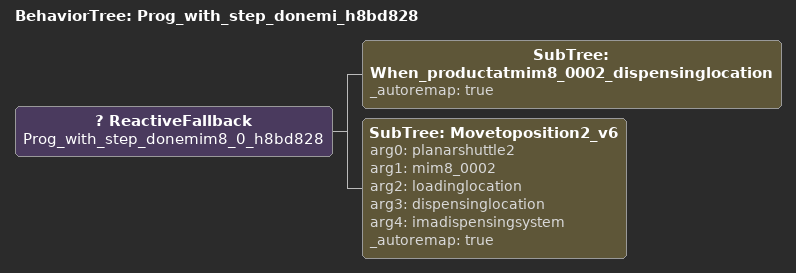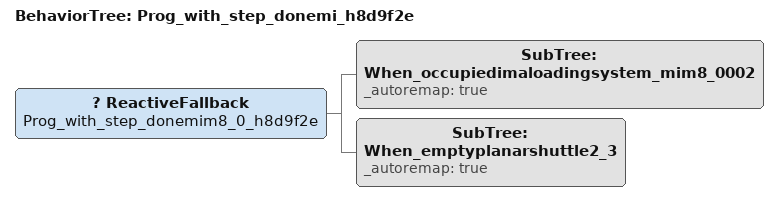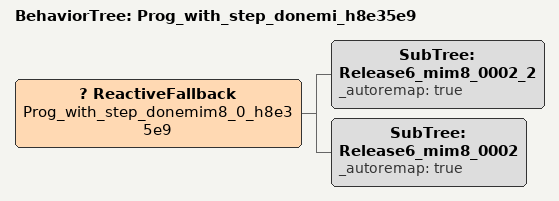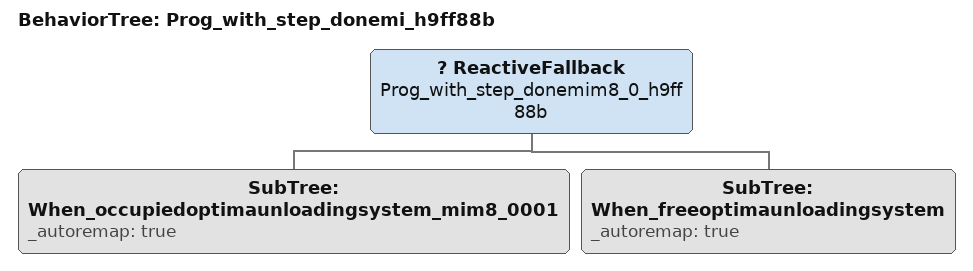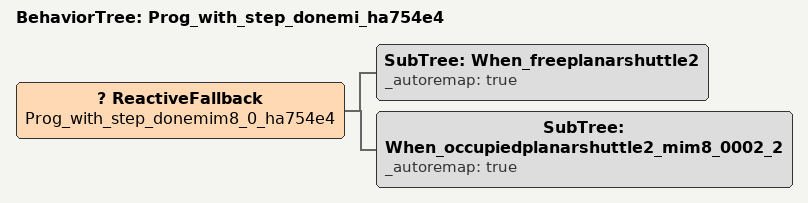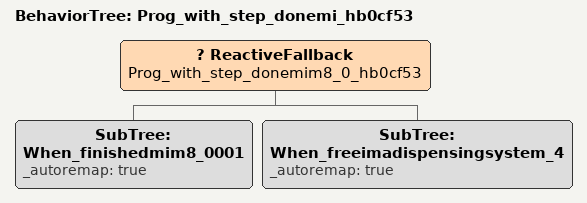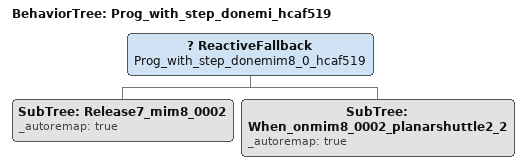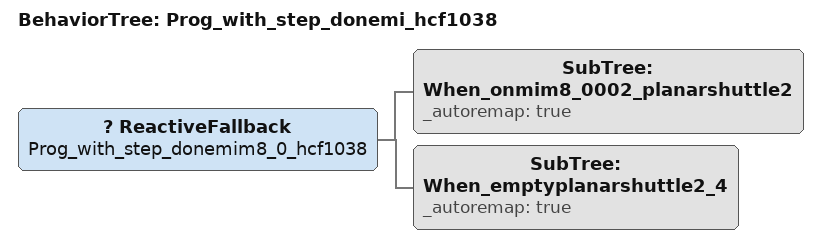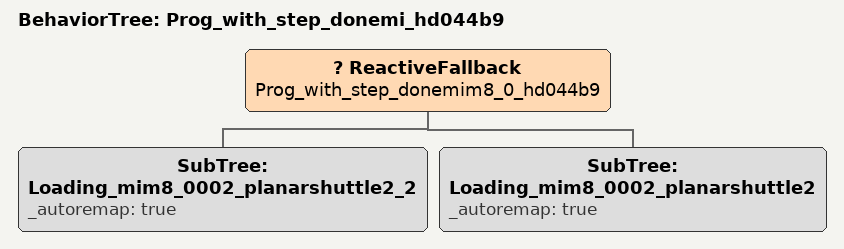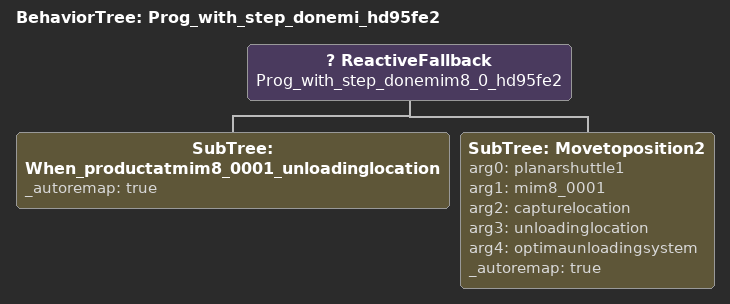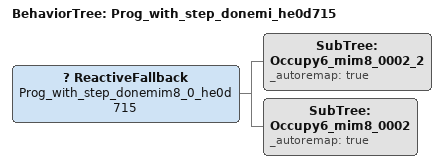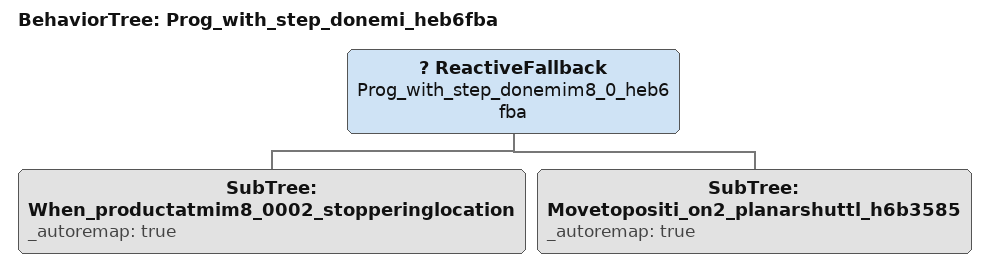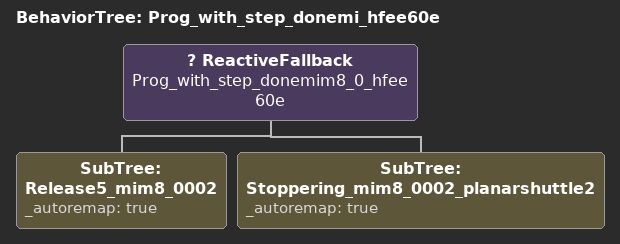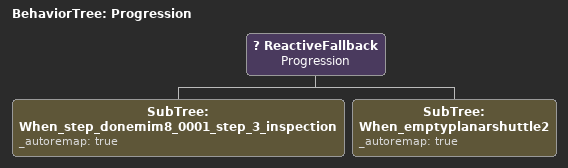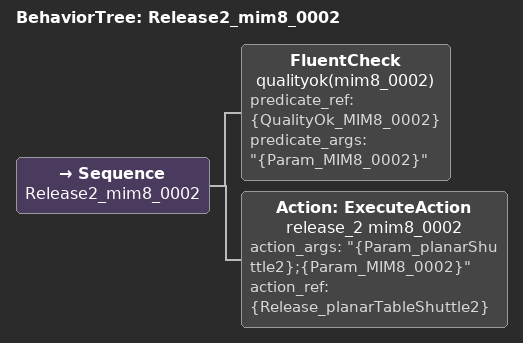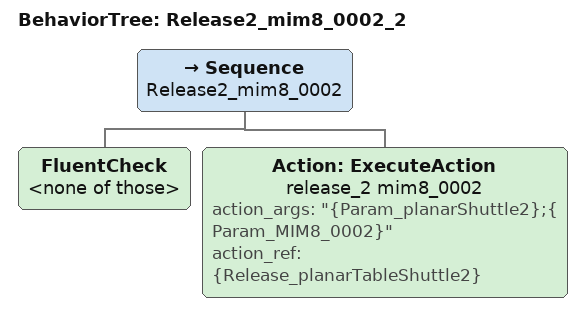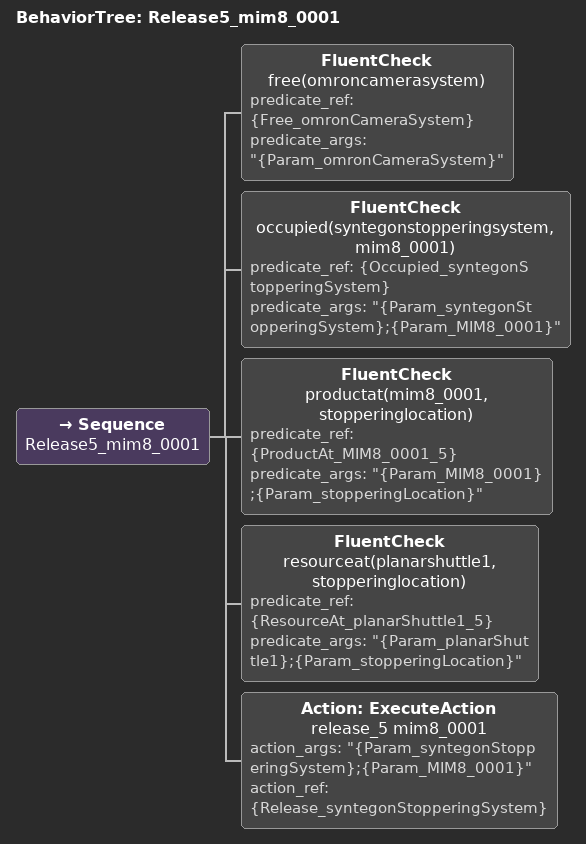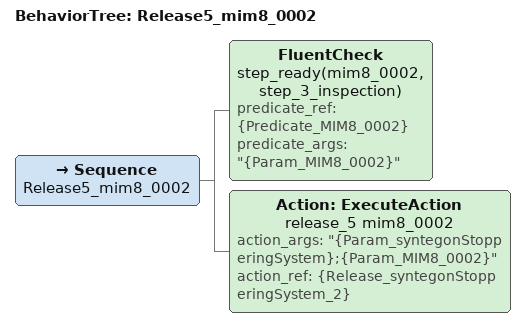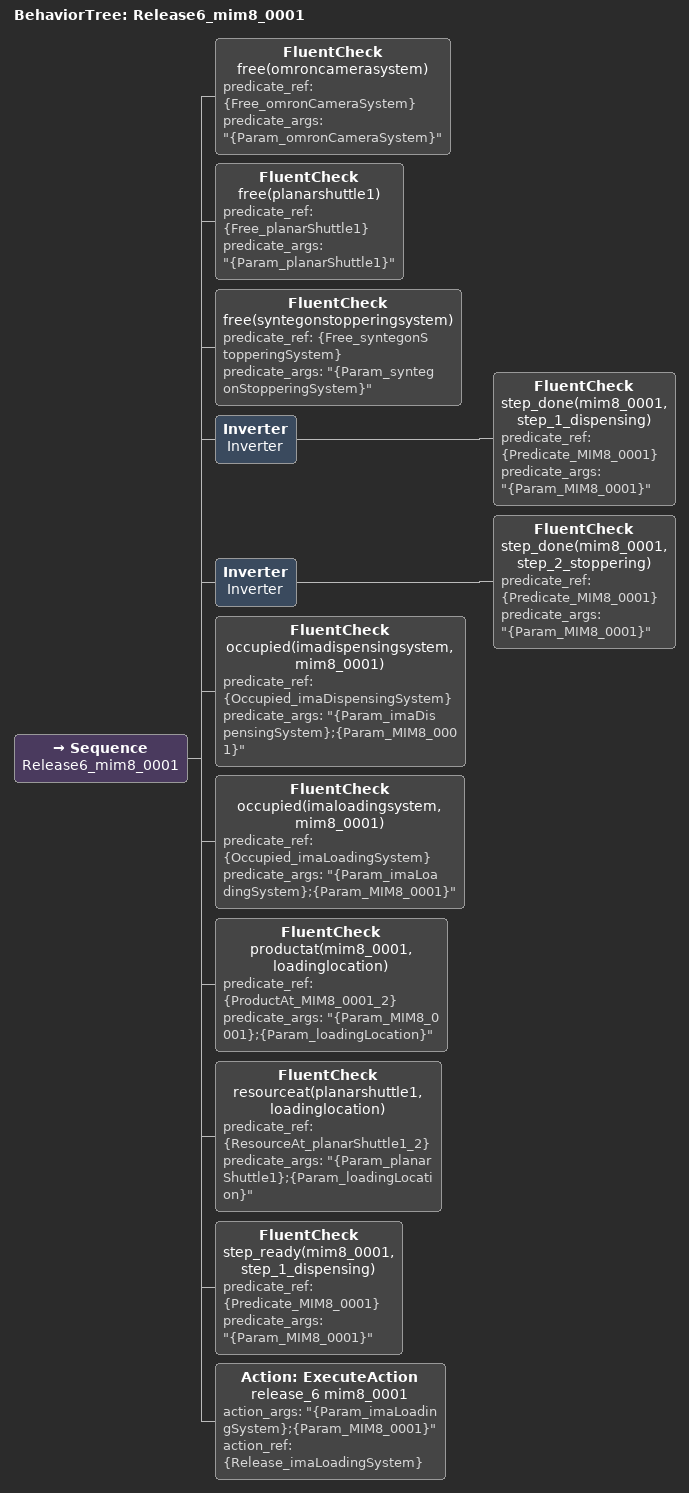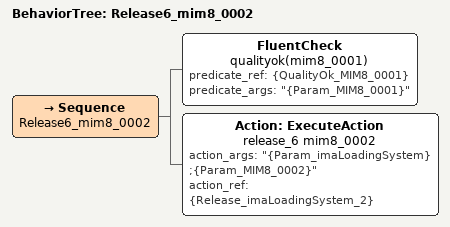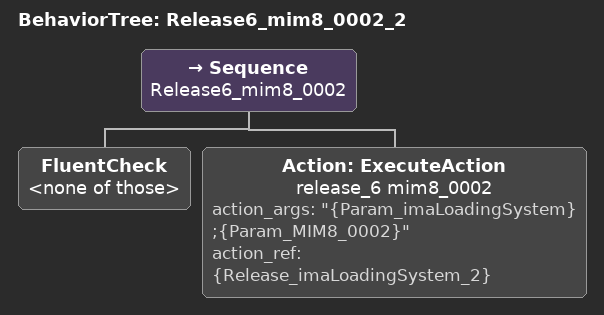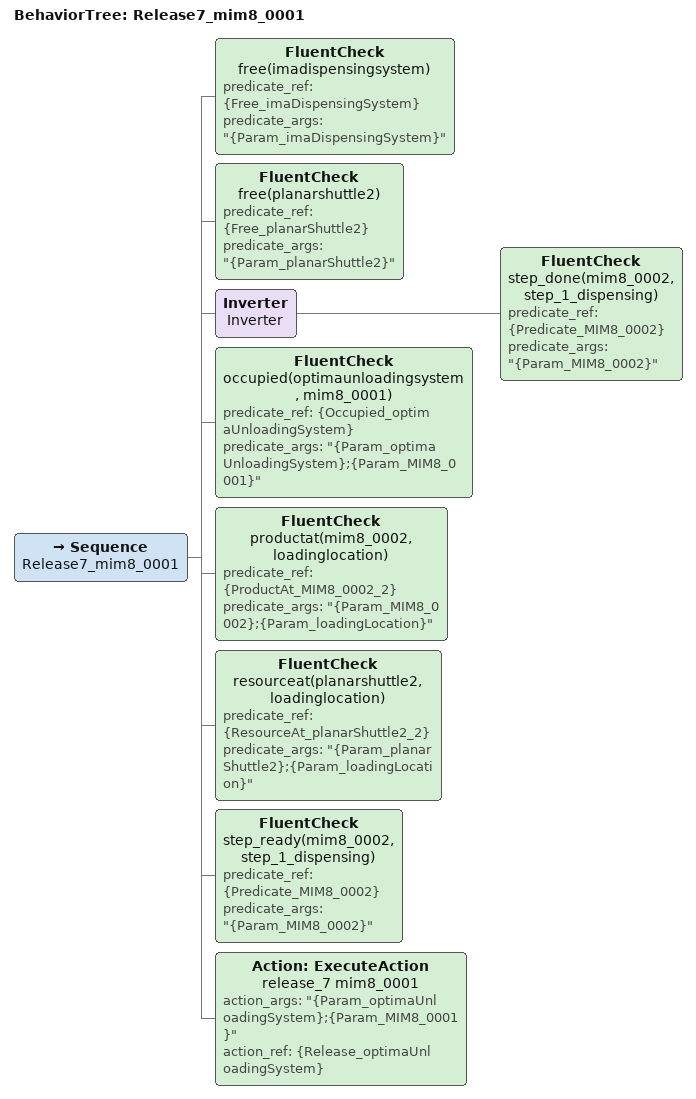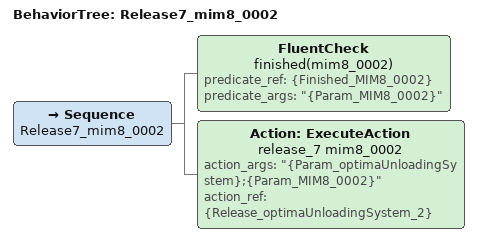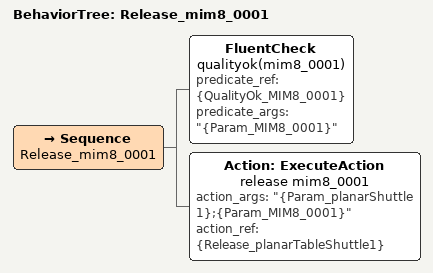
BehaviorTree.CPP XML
<BehaviorTree ID="Prog_with_step_donemi_h8bd828">
  <ReactiveFallback name="Prog_with_step_donemim8_0_h8bd828">
    <SubTree ID="When_productatmim8_0002_dispensinglocation" _autoremap="true"/>
    <SubTree ID="Movetoposition2_v6" arg0="planarshuttle2" arg1="mim8_0002" arg2="loadinglocation" arg3="dispensinglocation" arg4="imadispensingsystem" _autoremap="true"/>
  </ReactiveFallback>
</BehaviorTree>

<BehaviorTree ID="Prog_with_step_donemi_h8d9f2e">
  <ReactiveFallback name="Prog_with_step_donemim8_0_h8d9f2e">
    <SubTree ID="When_occupiedimaloadingsystem_mim8_0002" _autoremap="true"/>
    <SubTree ID="When_emptyplanarshuttle2_3" _autoremap="true"/>
  </ReactiveFallback>
</BehaviorTree>

<BehaviorTree ID="Prog_with_step_donemi_h8e35e9">
  <ReactiveFallback name="Prog_with_step_donemim8_0_h8e35e9">
    <SubTree ID="Release6_mim8_0002_2" _autoremap="true"/>
    <SubTree ID="Release6_mim8_0002" _autoremap="true"/>
  </ReactiveFallback>
</BehaviorTree>

<BehaviorTree ID="Prog_with_step_donemi_h9ff88b">
  <ReactiveFallback name="Prog_with_step_donemim8_0_h9ff88b">
    <SubTree ID="When_occupiedoptimaunloadingsystem_mim8_0001" _autoremap="true"/>
    <SubTree ID="When_freeoptimaunloadingsystem" _autoremap="true"/>
  </ReactiveFallback>
</BehaviorTree>

<BehaviorTree ID="Prog_with_step_donemi_ha754e4">
  <ReactiveFallback name="Prog_with_step_donemim8_0_ha754e4">
    <SubTree ID="When_freeplanarshuttle2" _autoremap="true"/>
    <SubTree ID="When_occupiedplanarshuttle2_mim8_0002_2" _autoremap="true"/>
  </ReactiveFallback>
</BehaviorTree>

<BehaviorTree ID="Prog_with_step_donemi_hb0cf53">
  <ReactiveFallback name="Prog_with_step_donemim8_0_hb0cf53">
    <SubTree ID="When_finishedmim8_0001" _autoremap="true"/>
    <SubTree ID="When_freeimadispensingsystem_4" _autoremap="true"/>
  </ReactiveFallback>
</BehaviorTree>

<BehaviorTree ID="Prog_with_step_donemi_hcaf519">
  <ReactiveFallback name="Prog_with_step_donemim8_0_hcaf519">
    <SubTree ID="Release7_mim8_0002" _autoremap="true"/>
    <SubTree ID="When_onmim8_0002_planarshuttle2_2" _autoremap="true"/>
  </ReactiveFallback>
</BehaviorTree>

<BehaviorTree ID="Prog_with_step_donemi_hcf1038">
  <ReactiveFallback name="Prog_with_step_donemim8_0_hcf1038">
    <SubTree ID="When_onmim8_0002_planarshuttle2" _autoremap="true"/>
    <SubTree ID="When_emptyplanarshuttle2_4" _autoremap="true"/>
  </ReactiveFallback>
</BehaviorTree>

<BehaviorTree ID="Prog_with_step_donemi_hd044b9">
  <ReactiveFallback name="Prog_with_step_donemim8_0_hd044b9">
    <SubTree ID="Loading_mim8_0002_planarshuttle2_2" _autoremap="true"/>
    <SubTree ID="Loading_mim8_0002_planarshuttle2" _autoremap="true"/>
  </ReactiveFallback>
</BehaviorTree>

<BehaviorTree ID="Prog_with_step_donemi_hd95fe2">
  <ReactiveFallback name="Prog_with_step_donemim8_0_hd95fe2">
    <SubTree ID="When_productatmim8_0001_unloadinglocation" _autoremap="true"/>
    <SubTree ID="Movetoposition2" arg0="planarshuttle1" arg1="mim8_0001" arg2="capturelocation" arg3="unloadinglocation" arg4="optimaunloadingsystem" _autoremap="true"/>
  </ReactiveFallback>
</BehaviorTree>

<BehaviorTree ID="Prog_with_step_donemi_he0d715">
  <ReactiveFallback name="Prog_with_step_donemim8_0_he0d715">
    <SubTree ID="Occupy6_mim8_0002_2" _autoremap="true"/>
    <SubTree ID="Occupy6_mim8_0002" _autoremap="true"/>
  </ReactiveFallback>
</BehaviorTree>

<BehaviorTree ID="Prog_with_step_donemi_heb6fba">
  <ReactiveFallback name="Prog_with_step_donemim8_0_heb6fba">
    <SubTree ID="When_productatmim8_0002_stopperinglocation" _autoremap="true"/>
    <SubTree ID="Movetopositi_on2_planarshuttl_h6b3585" _autoremap="true"/>
  </ReactiveFallback>
</BehaviorTree>

<BehaviorTree ID="Prog_with_step_donemi_hfee60e">
  <ReactiveFallback name="Prog_with_step_donemim8_0_hfee60e">
    <SubTree ID="Release5_mim8_0002" _autoremap="true"/>
    <SubTree ID="Stoppering_mim8_0002_planarshuttle2" _autoremap="true"/>
  </ReactiveFallback>
</BehaviorTree>

<BehaviorTree ID="Progression">
  <ReactiveFallback name="Progression">
    <SubTree ID="When_step_donemim8_0001_step_3_inspection" _autoremap="true"/>
    <SubTree ID="When_emptyplanarshuttle2" _autoremap="true"/>
  </ReactiveFallback>
</BehaviorTree>

<BehaviorTree ID="Release2_mim8_0002">
  <Sequence name="Release2_mim8_0002">
    <FluentCheck name="qualityok(mim8_0002)" predicate_ref="{QualityOk_MIM8_0002}" predicate_args="&quot;{Param_MIM8_0002}&quot;"/>
    <Action ID="ExecuteAction" name="release_2 mim8_0002" action_args="&quot;{Param_planarShuttle2};{Param_MIM8_0002}&quot;" action_ref="{Release_planarTableShuttle2}"/>
  </Sequence>
</BehaviorTree>

<BehaviorTree ID="Release2_mim8_0002_2">
  <Sequence name="Release2_mim8_0002">
    <FluentCheck name="&lt;none of those>"/>
    <Action ID="ExecuteAction" name="release_2 mim8_0002" action_args="&quot;{Param_planarShuttle2};{Param_MIM8_0002}&quot;" action_ref="{Release_planarTableShuttle2}"/>
  </Sequence>
</BehaviorTree>

<BehaviorTree ID="Release5_mim8_0001">
  <Sequence name="Release5_mim8_0001">
    <FluentCheck name="free(omroncamerasystem)" predicate_ref="{Free_omronCameraSystem}" predicate_args="&quot;{Param_omronCameraSystem}&quot;"/>
    <FluentCheck name="occupied(syntegonstopperingsystem, mim8_0001)" predicate_ref="{Occupied_syntegonStopperingSystem}" predicate_args="&quot;{Param_syntegonStopperingSystem};{Param_MIM8_0001}&quot;"/>
    <FluentCheck name="productat(mim8_0001, stopperinglocation)" predicate_ref="{ProductAt_MIM8_0001_5}" predicate_args="&quot;{Param_MIM8_0001};{Param_stopperingLocation}&quot;"/>
    <FluentCheck name="resourceat(planarshuttle1, stopperinglocation)" predicate_ref="{ResourceAt_planarShuttle1_5}" predicate_args="&quot;{Param_planarShuttle1};{Param_stopperingLocation}&quot;"/>
    <Action ID="ExecuteAction" name="release_5 mim8_0001" action_args="&quot;{Param_syntegonStopperingSystem};{Param_MIM8_0001}&quot;" action_ref="{Release_syntegonStopperingSystem}"/>
  </Sequence>
</BehaviorTree>

<BehaviorTree ID="Release5_mim8_0002">
  <Sequence name="Release5_mim8_0002">
    <FluentCheck name="step_ready(mim8_0002, step_3_inspection)" predicate_ref="{Predicate_MIM8_0002}" predicate_args="&quot;{Param_MIM8_0002}&quot;"/>
    <Action ID="ExecuteAction" name="release_5 mim8_0002" action_args="&quot;{Param_syntegonStopperingSystem};{Param_MIM8_0002}&quot;" action_ref="{Release_syntegonStopperingSystem_2}"/>
  </Sequence>
</BehaviorTree>

<BehaviorTree ID="Release6_mim8_0001">
  <Sequence name="Release6_mim8_0001">
    <FluentCheck name="free(omroncamerasystem)" predicate_ref="{Free_omronCameraSystem}" predicate_args="&quot;{Param_omronCameraSystem}&quot;"/>
    <FluentCheck name="free(planarshuttle1)" predicate_ref="{Free_planarShuttle1}" predicate_args="&quot;{Param_planarShuttle1}&quot;"/>
    <FluentCheck name="free(syntegonstopperingsystem)" predicate_ref="{Free_syntegonStopperingSystem}" predicate_args="&quot;{Param_syntegonStopperingSystem}&quot;"/>
    <Inverter name="Inverter">
      <FluentCheck name="step_done(mim8_0001, step_1_dispensing)" predicate_ref="{Predicate_MIM8_0001}" predicate_args="&quot;{Param_MIM8_0001}&quot;"/>
    </Inverter>
    <Inverter name="Inverter">
      <FluentCheck name="step_done(mim8_0001, step_2_stoppering)" predicate_ref="{Predicate_MIM8_0001}" predicate_args="&quot;{Param_MIM8_0001}&quot;"/>
    </Inverter>
    <FluentCheck name="occupied(imadispensingsystem, mim8_0001)" predicate_ref="{Occupied_imaDispensingSystem}" predicate_args="&quot;{Param_imaDispensingSystem};{Param_MIM8_0001}&quot;"/>
    <FluentCheck name="occupied(imaloadingsystem, mim8_0001)" predicate_ref="{Occupied_imaLoadingSystem}" predicate_args="&quot;{Param_imaLoadingSystem};{Param_MIM8_0001}&quot;"/>
    <FluentCheck name="productat(mim8_0001, loadinglocation)" predicate_ref="{ProductAt_MIM8_0001_2}" predicate_args="&quot;{Param_MIM8_0001};{Param_loadingLocation}&quot;"/>
    <FluentCheck name="resourceat(planarshuttle1, loadinglocation)" predicate_ref="{ResourceAt_planarShuttle1_2}" predicate_args="&quot;{Param_planarShuttle1};{Param_loadingLocation}&quot;"/>
    <FluentCheck name="step_ready(mim8_0001, step_1_dispensing)" predicate_ref="{Predicate_MIM8_0001}" predicate_args="&quot;{Param_MIM8_0001}&quot;"/>
    <Action ID="ExecuteAction" name="release_6 mim8_0001" action_args="&quot;{Param_imaLoadingSystem};{Param_MIM8_0001}&quot;" action_ref="{Release_imaLoadingSystem}"/>
  </Sequence>
</BehaviorTree>

<BehaviorTree ID="Release6_mim8_0002">
  <Sequence name="Release6_mim8_0002">
    <FluentCheck name="qualityok(mim8_0001)" predicate_ref="{QualityOk_MIM8_0001}" predicate_args="&quot;{Param_MIM8_0001}&quot;"/>
    <Action ID="ExecuteAction" name="release_6 mim8_0002" action_args="&quot;{Param_imaLoadingSystem};{Param_MIM8_0002}&quot;" action_ref="{Release_imaLoadingSystem_2}"/>
  </Sequence>
</BehaviorTree>

<BehaviorTree ID="Release6_mim8_0002_2">
  <Sequence name="Release6_mim8_0002">
    <FluentCheck name="&lt;none of those>"/>
    <Action ID="ExecuteAction" name="release_6 mim8_0002" action_args="&quot;{Param_imaLoadingSystem};{Param_MIM8_0002}&quot;" action_ref="{Release_imaLoadingSystem_2}"/>
  </Sequence>
</BehaviorTree>

<BehaviorTree ID="Release7_mim8_0001">
  <Sequence name="Release7_mim8_0001">
    <FluentCheck name="free(imadispensingsystem)" predicate_ref="{Free_imaDispensingSystem}" predicate_args="&quot;{Param_imaDispensingSystem}&quot;"/>
    <FluentCheck name="free(planarshuttle2)" predicate_ref="{Free_planarShuttle2}" predicate_args="&quot;{Param_planarShuttle2}&quot;"/>
    <Inverter name="Inverter">
      <FluentCheck name="step_done(mim8_0002, step_1_dispensing)" predicate_ref="{Predicate_MIM8_0002}" predicate_args="&quot;{Param_MIM8_0002}&quot;"/>
    </Inverter>
    <FluentCheck name="occupied(optimaunloadingsystem, mim8_0001)" predicate_ref="{Occupied_optimaUnloadingSystem}" predicate_args="&quot;{Param_optimaUnloadingSystem};{Param_MIM8_0001}&quot;"/>
    <FluentCheck name="productat(mim8_0002, loadinglocation)" predicate_ref="{ProductAt_MIM8_0002_2}" predicate_args="&quot;{Param_MIM8_0002};{Param_loadingLocation}&quot;"/>
    <FluentCheck name="resourceat(planarshuttle2, loadinglocation)" predicate_ref="{ResourceAt_planarShuttle2_2}" predicate_args="&quot;{Param_planarShuttle2};{Param_loadingLocation}&quot;"/>
    <FluentCheck name="step_ready(mim8_0002, step_1_dispensing)" predicate_ref="{Predicate_MIM8_0002}" predicate_args="&quot;{Param_MIM8_0002}&quot;"/>
    <Action ID="ExecuteAction" name="release_7 mim8_0001" action_args="&quot;{Param_optimaUnloadingSystem};{Param_MIM8_0001}&quot;" action_ref="{Release_optimaUnloadingSystem}"/>
  </Sequence>
</BehaviorTree>

<BehaviorTree ID="Release7_mim8_0002">
  <Sequence name="Release7_mim8_0002">
    <FluentCheck name="finished(mim8_0002)" predicate_ref="{Finished_MIM8_0002}" predicate_args="&quot;{Param_MIM8_0002}&quot;"/>
    <Action ID="ExecuteAction" name="release_7 mim8_0002" action_args="&quot;{Param_optimaUnloadingSystem};{Param_MIM8_0002}&quot;" action_ref="{Release_optimaUnloadingSystem_2}"/>
  </Sequence>
</BehaviorTree>

<BehaviorTree ID="Release_mim8_0001">
  <Sequence name="Release_mim8_0001">
    <FluentCheck name="qualityok(mim8_0001)" predicate_ref="{QualityOk_MIM8_0001}" predicate_args="&quot;{Param_MIM8_0001}&quot;"/>
    <Action ID="ExecuteAction" name="release mim8_0001" action_args="&quot;{Param_planarShuttle1};{Param_MIM8_0001}&quot;" action_ref="{Release_planarTableShuttle1}"/>
  </Sequence>
</BehaviorTree>
